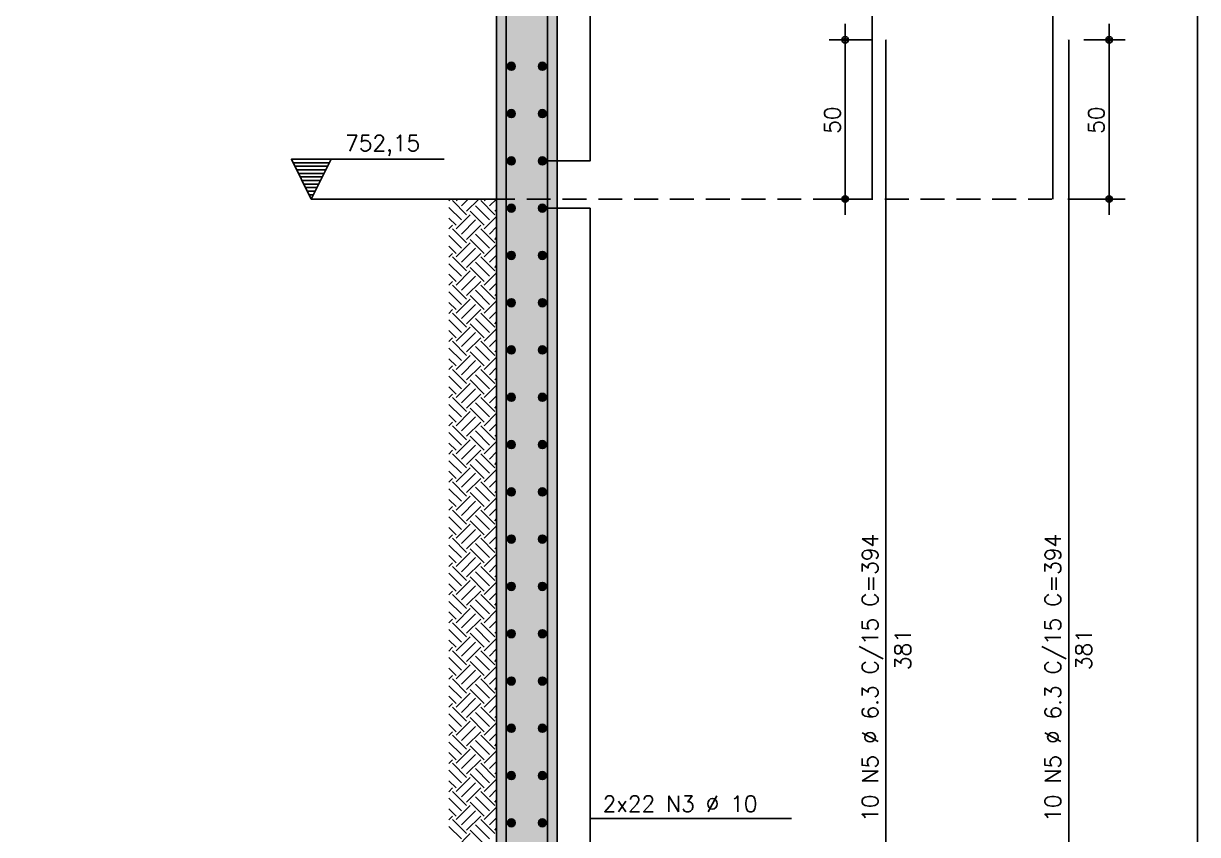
# Model space of a CAD drawing. Extents: x -1.9 to 86, y -1.2 to 61.3.
# Drawn here: x 42.05 to 56.8, y 38.11 to 48.3 of the extents above; entities that cross this region are included whole.
import ezdxf

# ---------------------------------------------------------------- set-up
doc = ezdxf.new("R2010")
doc.units = 0
doc.header["$MEASUREMENT"] = 0
doc.linetypes.add('ESTILO_TQS_0001', pattern=[0.45, 0.3, -0.15])
for name, color, linetype in [('PENA_01', 1, 'CONTINUOUS'), ('PENA_02', 2, 'CONTINUOUS'), ('PENA_03', 3, 'CONTINUOUS'), ('PENA_04', 4, 'CONTINUOUS'), ('PENA_05', 5, 'CONTINUOUS'), ('PENA_10', 253, 'CONTINUOUS')]:
    doc.layers.add(name, color=color, linetype=linetype)
doc.styles.get("Standard").update_dxf_attribs({"font": 'ROMANS.SHX'})

msp = doc.modelspace()

# ---------------------------------------------------------------- linework, layer by layer
at = {"layer": 'PENA_01', "linetype": 'Continuous'}
for p, q in [((52.375, 45.896), (52.375, 48.296)), ((55.692, 45.896), (55.692, 48.296)), ((52.7, 48.096), (52.175, 48.096)), ((55.374, 48.096), (55.892, 48.096)), ((52.5, 46.096), (52.175, 46.096)), ((55.174, 46.096), (55.892, 46.096))]:
    msp.add_line(p, q, dxfattribs=at)
at = {"layer": 'PENA_01', "linetype": 'ESTILO_TQS_0001'}
msp.add_lwpolyline([(54.974, 46.096), (47.995, 46.096)], dxfattribs=at)
at = {"layer": 'PENA_02', "linetype": 'Continuous'}
for centre, radius in [((52.375, 48.096), 0.04), ((52.375, 48.096), 0.02), ((55.692, 48.096), 0.04), ((55.692, 48.096), 0.02), ((52.375, 46.096), 0.04), ((52.375, 46.096), 0.02), ((55.692, 46.096), 0.04), ((55.692, 46.096), 0.02)]:
    msp.add_circle(centre, radius, dxfattribs=at)
at = {"layer": 'PENA_03', "linetype": 'Continuous'}
for p, q in [((52.9, 48.096), (52.9, 48.096)), ((55.174, 48.096), (55.174, 48.096)), ((45.416, 46.596), (47.336, 46.596)), ((45.666, 46.096), (45.416, 46.596)), ((45.894, 46.551), (45.438, 46.551)), ((45.871, 46.507), (45.461, 46.507)), ((45.666, 46.096), (45.916, 46.596)), ((45.849, 46.462), (45.483, 46.462)), ((45.827, 46.418), (45.505, 46.418)), ((45.804, 46.373), (45.527, 46.373)), ((45.782, 46.328), (45.55, 46.328)), ((45.76, 46.284), (45.572, 46.284)), ((45.738, 46.239), (45.594, 46.239)), ((45.715, 46.195), (45.617, 46.195)), ((45.693, 46.15), (45.639, 46.15)), ((47.995, 46.096), (45.666, 46.096)), ((47.395, 46.073), (47.418, 46.096)), ((47.619, 45.899), (47.442, 46.076)), ((47.486, 46.076), (47.507, 46.096)), ((47.553, 46.009), (47.639, 46.096)), ((47.619, 45.943), (47.772, 46.096)), ((47.973, 45.899), (47.796, 46.076)), ((47.84, 46.076), (47.86, 46.096)), ((47.906, 46.009), (47.993, 46.096)), ((52.7, 46.096), (52.7, 46.096)), ((54.974, 46.096), (54.974, 46.096)), ((47.553, 45.833), (47.395, 45.99)), ((47.395, 45.985), (47.395, 45.985)), ((47.486, 45.722), (47.663, 45.899)), ((47.84, 45.766), (47.663, 45.943)), ((47.906, 45.833), (47.729, 46.009)), ((47.973, 45.943), (47.995, 45.966)), ((47.995, 45.964), (47.995, 45.964)), ((47.486, 45.766), (47.395, 45.857)), ((47.395, 45.852), (47.395, 45.852)), ((47.395, 45.72), (47.442, 45.766)), ((47.553, 45.656), (47.729, 45.833)), ((47.619, 45.589), (47.796, 45.766)), ((47.84, 45.722), (47.995, 45.878)), ((47.906, 45.656), (47.995, 45.745)), ((47.995, 45.876), (47.995, 45.876)), ((47.995, 45.743), (47.995, 45.743)), ((47.553, 45.479), (47.395, 45.636)), ((47.395, 45.631), (47.395, 45.631)), ((47.619, 45.545), (47.442, 45.722)), ((47.84, 45.413), (47.663, 45.589)), ((47.906, 45.479), (47.729, 45.656)), ((47.973, 45.545), (47.796, 45.722)), ((47.973, 45.589), (47.995, 45.612)), ((47.995, 45.611), (47.995, 45.611)), ((47.486, 45.413), (47.395, 45.504)), ((47.395, 45.499), (47.395, 45.499)), ((47.486, 45.368), (47.663, 45.545)), ((47.553, 45.302), (47.729, 45.479)), ((47.84, 45.368), (47.995, 45.524)), ((47.995, 45.522), (47.995, 45.522)), ((47.395, 45.366), (47.442, 45.413)), ((47.619, 45.192), (47.442, 45.368)), ((47.619, 45.236), (47.796, 45.413)), ((47.906, 45.125), (47.729, 45.302)), ((47.973, 45.192), (47.796, 45.368)), ((47.906, 45.302), (47.995, 45.391)), ((47.995, 45.39), (47.995, 45.39)), ((47.553, 45.125), (47.395, 45.283)), ((47.395, 45.278), (47.395, 45.278)), ((47.486, 45.059), (47.395, 45.15)), ((47.395, 45.145), (47.395, 45.145)), ((47.486, 45.015), (47.663, 45.192)), ((47.84, 45.059), (47.663, 45.236)), ((47.84, 45.015), (47.995, 45.17)), ((47.973, 45.236), (47.995, 45.259)), ((47.995, 45.257), (47.995, 45.257)), ((47.995, 45.169), (47.995, 45.169)), ((47.395, 45.012), (47.442, 45.059)), ((47.619, 44.838), (47.442, 45.015)), ((47.553, 44.949), (47.729, 45.125)), ((47.619, 44.882), (47.796, 45.059)), ((47.973, 44.838), (47.796, 45.015)), ((47.906, 44.949), (47.995, 45.038)), ((47.995, 45.036), (47.995, 45.036)), ((47.553, 44.772), (47.395, 44.929)), ((47.395, 44.924), (47.395, 44.924)), ((47.84, 44.706), (47.663, 44.882)), ((47.906, 44.772), (47.729, 44.949)), ((47.973, 44.882), (47.995, 44.905)), ((47.995, 44.904), (47.995, 44.904)), ((47.486, 44.706), (47.395, 44.797)), ((47.395, 44.791), (47.395, 44.791)), ((47.395, 44.659), (47.442, 44.706)), ((47.486, 44.661), (47.663, 44.838)), ((47.553, 44.595), (47.729, 44.772)), ((47.619, 44.529), (47.796, 44.706)), ((47.84, 44.661), (47.995, 44.817)), ((47.995, 44.815), (47.995, 44.815)), ((47.553, 44.418), (47.395, 44.576)), ((47.395, 44.57), (47.395, 44.57)), ((47.619, 44.485), (47.442, 44.661)), ((47.906, 44.418), (47.729, 44.595)), ((47.973, 44.485), (47.796, 44.661)), ((47.906, 44.595), (47.995, 44.684)), ((47.995, 44.683), (47.995, 44.683)), ((47.486, 44.352), (47.395, 44.443)), ((47.395, 44.438), (47.395, 44.438)), ((47.486, 44.308), (47.663, 44.485)), ((47.553, 44.242), (47.729, 44.418)), ((47.84, 44.352), (47.663, 44.529)), ((47.84, 44.308), (47.995, 44.463)), ((47.973, 44.529), (47.995, 44.552)), ((47.995, 44.55), (47.995, 44.55)), ((47.995, 44.462), (47.995, 44.462)), ((47.395, 44.305), (47.442, 44.352)), ((47.619, 44.131), (47.442, 44.308)), ((47.619, 44.175), (47.796, 44.352)), ((47.973, 44.131), (47.796, 44.308)), ((47.906, 44.242), (47.995, 44.331)), ((47.995, 44.329), (47.995, 44.329)), ((47.553, 44.065), (47.395, 44.222)), ((47.395, 44.217), (47.395, 44.217)), ((47.486, 43.954), (47.663, 44.131)), ((47.84, 43.998), (47.663, 44.175)), ((47.906, 44.065), (47.729, 44.242)), ((47.973, 44.175), (47.995, 44.198)), ((47.995, 44.197), (47.995, 44.197)), ((47.486, 43.998), (47.395, 44.089)), ((47.395, 44.084), (47.395, 44.084)), ((47.395, 43.952), (47.442, 43.998)), ((47.553, 43.888), (47.729, 44.065)), ((47.619, 43.822), (47.796, 43.998)), ((47.84, 43.954), (47.995, 44.11)), ((47.906, 43.888), (47.995, 43.977)), ((47.995, 44.108), (47.995, 44.108)), ((47.995, 43.976), (47.995, 43.976)), ((47.553, 43.711), (47.395, 43.868)), ((47.395, 43.863), (47.395, 43.863)), ((47.619, 43.778), (47.442, 43.954)), ((47.84, 43.645), (47.663, 43.822)), ((47.906, 43.711), (47.729, 43.888)), ((47.973, 43.778), (47.796, 43.954)), ((47.973, 43.822), (47.995, 43.845)), ((47.995, 43.843), (47.995, 43.843)), ((47.486, 43.645), (47.395, 43.736)), ((47.395, 43.731), (47.395, 43.731)), ((47.486, 43.601), (47.663, 43.778)), ((47.553, 43.534), (47.729, 43.711)), ((47.84, 43.601), (47.995, 43.756)), ((47.995, 43.755), (47.995, 43.755)), ((47.395, 43.598), (47.442, 43.645)), ((47.619, 43.424), (47.442, 43.601)), ((47.619, 43.468), (47.796, 43.645)), ((47.906, 43.358), (47.729, 43.534)), ((47.973, 43.424), (47.796, 43.601)), ((47.906, 43.534), (47.995, 43.624)), ((47.995, 43.622), (47.995, 43.622)), ((47.553, 43.358), (47.395, 43.515)), ((47.395, 43.51), (47.395, 43.51)), ((47.486, 43.291), (47.395, 43.382)), ((47.395, 43.377), (47.395, 43.377)), ((47.486, 43.247), (47.663, 43.424)), ((47.84, 43.291), (47.663, 43.468)), ((47.84, 43.247), (47.995, 43.403)), ((47.973, 43.468), (47.995, 43.491)), ((47.995, 43.489), (47.995, 43.489)), ((47.995, 43.401), (47.995, 43.401)), ((47.395, 43.245), (47.442, 43.291)), ((47.619, 43.07), (47.442, 43.247)), ((47.553, 43.181), (47.729, 43.358)), ((47.619, 43.115), (47.796, 43.291)), ((47.973, 43.07), (47.796, 43.247)), ((47.906, 43.181), (47.995, 43.27)), ((47.995, 43.268), (47.995, 43.268)), ((47.553, 43.004), (47.395, 43.161)), ((47.395, 43.156), (47.395, 43.156)), ((47.84, 42.938), (47.663, 43.115)), ((47.906, 43.004), (47.729, 43.181)), ((47.973, 43.115), (47.995, 43.138)), ((47.995, 43.136), (47.995, 43.136)), ((47.486, 42.938), (47.395, 43.029)), ((47.395, 43.024), (47.395, 43.024)), ((47.395, 42.891), (47.442, 42.938)), ((47.486, 42.894), (47.663, 43.07)), ((47.553, 42.827), (47.729, 43.004)), ((47.619, 42.761), (47.796, 42.938)), ((47.84, 42.894), (47.995, 43.049)), ((47.995, 43.047), (47.995, 43.047)), ((47.553, 42.651), (47.395, 42.808)), ((47.395, 42.803), (47.395, 42.803)), ((47.619, 42.717), (47.442, 42.894)), ((47.906, 42.651), (47.729, 42.827)), ((47.973, 42.717), (47.796, 42.894)), ((47.906, 42.827), (47.995, 42.917)), ((47.973, 42.761), (47.995, 42.784)), ((47.995, 42.915), (47.995, 42.915)), ((47.486, 42.584), (47.395, 42.675)), ((47.395, 42.67), (47.395, 42.67)), ((47.486, 42.54), (47.663, 42.717)), ((47.553, 42.474), (47.729, 42.651)), ((47.84, 42.584), (47.663, 42.761)), ((47.84, 42.54), (47.995, 42.696)), ((47.995, 42.782), (47.995, 42.782)), ((47.995, 42.694), (47.995, 42.694)), ((47.395, 42.538), (47.442, 42.584)), ((47.619, 42.363), (47.442, 42.54)), ((47.619, 42.407), (47.796, 42.584)), ((47.973, 42.363), (47.796, 42.54)), ((47.906, 42.474), (47.995, 42.563)), ((47.995, 42.561), (47.995, 42.561)), ((47.553, 42.297), (47.395, 42.454)), ((47.395, 42.449), (47.395, 42.449)), ((47.486, 42.187), (47.663, 42.363)), ((47.84, 42.231), (47.663, 42.407)), ((47.906, 42.297), (47.729, 42.474)), ((47.84, 42.187), (47.995, 42.342)), ((47.973, 42.407), (47.995, 42.43)), ((47.995, 42.429), (47.995, 42.429)), ((47.486, 42.231), (47.395, 42.322)), ((47.395, 42.317), (47.395, 42.317)), ((47.395, 42.184), (47.442, 42.231)), ((47.553, 42.12), (47.729, 42.297)), ((47.619, 42.054), (47.796, 42.231)), ((47.906, 42.12), (47.995, 42.209)), ((47.995, 42.34), (47.995, 42.34)), ((47.995, 42.208), (47.995, 42.208)), ((47.553, 41.943), (47.395, 42.101)), ((47.395, 42.096), (47.395, 42.096)), ((47.619, 42.01), (47.442, 42.187)), ((47.84, 41.877), (47.663, 42.054)), ((47.906, 41.943), (47.729, 42.12)), ((47.973, 42.01), (47.796, 42.187)), ((47.973, 42.054), (47.995, 42.077)), ((47.995, 42.075), (47.995, 42.075)), ((47.486, 41.877), (47.395, 41.968)), ((47.395, 41.963), (47.395, 41.963)), ((47.486, 41.833), (47.663, 42.01)), ((47.553, 41.767), (47.729, 41.943)), ((47.84, 41.833), (47.995, 41.988)), ((47.995, 41.987), (47.995, 41.987)), ((47.395, 41.83), (47.442, 41.877)), ((47.619, 41.656), (47.442, 41.833)), ((47.619, 41.7), (47.796, 41.877)), ((47.906, 41.59), (47.729, 41.767)), ((47.973, 41.656), (47.796, 41.833)), ((47.906, 41.767), (47.995, 41.856)), ((47.995, 41.854), (47.995, 41.854)), ((47.553, 41.59), (47.395, 41.747)), ((47.395, 41.742), (47.395, 41.742)), ((47.486, 41.524), (47.395, 41.615)), ((47.395, 41.609), (47.395, 41.609)), ((47.486, 41.479), (47.663, 41.656)), ((47.84, 41.524), (47.663, 41.7)), ((47.84, 41.479), (47.995, 41.635)), ((47.973, 41.7), (47.995, 41.723)), ((47.995, 41.722), (47.995, 41.722)), ((47.995, 41.633), (47.995, 41.633)), ((47.395, 41.477), (47.442, 41.524)), ((47.619, 41.303), (47.442, 41.479)), ((47.553, 41.413), (47.729, 41.59)), ((47.619, 41.347), (47.796, 41.524)), ((47.973, 41.303), (47.796, 41.479)), ((47.906, 41.413), (47.995, 41.502)), ((47.995, 41.501), (47.995, 41.501)), ((47.553, 41.236), (47.395, 41.394)), ((47.395, 41.388), (47.395, 41.388)), ((47.84, 41.17), (47.663, 41.347)), ((47.906, 41.236), (47.729, 41.413)), ((47.973, 41.347), (47.995, 41.37)), ((47.995, 41.368), (47.995, 41.368)), ((47.486, 41.17), (47.395, 41.261)), ((47.395, 41.256), (47.395, 41.256)), ((47.395, 41.123), (47.442, 41.17)), ((47.486, 41.126), (47.663, 41.303)), ((47.553, 41.06), (47.729, 41.236)), ((47.619, 40.993), (47.796, 41.17)), ((47.84, 41.126), (47.995, 41.281)), ((47.995, 41.28), (47.995, 41.28)), ((47.553, 40.883), (47.395, 41.04)), ((47.395, 41.035), (47.395, 41.035)), ((47.619, 40.949), (47.442, 41.126)), ((47.906, 40.883), (47.729, 41.06)), ((47.973, 40.949), (47.796, 41.126)), ((47.906, 41.06), (47.995, 41.149)), ((47.973, 40.993), (47.995, 41.016)), ((47.995, 41.147), (47.995, 41.147)), ((47.995, 41.015), (47.995, 41.015)), ((47.486, 40.816), (47.395, 40.907)), ((47.395, 40.902), (47.395, 40.902)), ((47.486, 40.772), (47.663, 40.949)), ((47.553, 40.706), (47.729, 40.883)), ((47.84, 40.816), (47.663, 40.993)), ((47.84, 40.772), (47.995, 40.928)), ((47.995, 40.926), (47.995, 40.926)), ((47.395, 40.77), (47.442, 40.816)), ((47.619, 40.596), (47.442, 40.772)), ((47.619, 40.64), (47.796, 40.816)), ((47.973, 40.596), (47.796, 40.772)), ((47.906, 40.706), (47.995, 40.795)), ((47.995, 40.794), (47.995, 40.794)), ((47.553, 40.529), (47.395, 40.686)), ((47.395, 40.681), (47.395, 40.681)), ((47.486, 40.419), (47.663, 40.596)), ((47.84, 40.463), (47.663, 40.64)), ((47.906, 40.529), (47.729, 40.706)), ((47.84, 40.419), (47.995, 40.574)), ((47.973, 40.64), (47.995, 40.663)), ((47.995, 40.661), (47.995, 40.661)), ((47.995, 40.573), (47.995, 40.573)), ((47.486, 40.463), (47.395, 40.554)), ((47.395, 40.549), (47.395, 40.549)), ((47.395, 40.416), (47.442, 40.463)), ((47.553, 40.352), (47.729, 40.529)), ((47.619, 40.286), (47.796, 40.463)), ((47.906, 40.352), (47.995, 40.442)), ((47.995, 40.44), (47.995, 40.44)), ((47.553, 40.176), (47.395, 40.333)), ((47.395, 40.328), (47.395, 40.328)), ((47.619, 40.242), (47.442, 40.419)), ((47.84, 40.109), (47.663, 40.286)), ((47.906, 40.176), (47.729, 40.352)), ((47.973, 40.242), (47.796, 40.419)), ((47.973, 40.286), (47.995, 40.309)), ((47.995, 40.307), (47.995, 40.307)), ((47.486, 40.109), (47.395, 40.2)), ((47.395, 40.195), (47.395, 40.195)), ((47.486, 40.065), (47.663, 40.242)), ((47.553, 39.999), (47.729, 40.176)), ((47.84, 40.065), (47.995, 40.221)), ((47.995, 40.219), (47.995, 40.219)), ((47.395, 40.063), (47.442, 40.109)), ((47.619, 39.888), (47.442, 40.065)), ((47.619, 39.933), (47.796, 40.109)), ((47.906, 39.822), (47.729, 39.999)), ((47.973, 39.888), (47.796, 40.065)), ((47.906, 39.999), (47.995, 40.088)), ((47.995, 40.086), (47.995, 40.086)), ((47.553, 39.822), (47.395, 39.979)), ((47.395, 39.974), (47.395, 39.974)), ((47.486, 39.756), (47.395, 39.847)), ((47.395, 39.842), (47.395, 39.842)), ((47.486, 39.712), (47.663, 39.888)), ((47.84, 39.756), (47.663, 39.933)), ((47.84, 39.712), (47.995, 39.867)), ((47.973, 39.933), (47.995, 39.956)), ((47.995, 39.954), (47.995, 39.954)), ((47.995, 39.865), (47.995, 39.865)), ((47.395, 39.709), (47.442, 39.756)), ((47.619, 39.535), (47.442, 39.712)), ((47.553, 39.645), (47.729, 39.822)), ((47.619, 39.579), (47.796, 39.756)), ((47.973, 39.535), (47.796, 39.712)), ((47.906, 39.645), (47.995, 39.735)), ((47.995, 39.733), (47.995, 39.733)), ((47.553, 39.469), (47.395, 39.626)), ((47.395, 39.621), (47.395, 39.621)), ((47.84, 39.402), (47.663, 39.579)), ((47.906, 39.469), (47.729, 39.645)), ((47.973, 39.579), (47.995, 39.602)), ((47.995, 39.6), (47.995, 39.6)), ((47.486, 39.402), (47.395, 39.493)), ((47.395, 39.488), (47.395, 39.488)), ((47.395, 39.356), (47.442, 39.402)), ((47.486, 39.358), (47.663, 39.535)), ((47.553, 39.292), (47.729, 39.469)), ((47.619, 39.226), (47.796, 39.402)), ((47.84, 39.358), (47.995, 39.514)), ((47.995, 39.512), (47.995, 39.512)), ((47.553, 39.115), (47.395, 39.272)), ((47.395, 39.267), (47.395, 39.267)), ((47.619, 39.181), (47.442, 39.358)), ((47.906, 39.115), (47.729, 39.292)), ((47.973, 39.181), (47.796, 39.358)), ((47.906, 39.292), (47.995, 39.381)), ((47.973, 39.226), (47.995, 39.248)), ((47.995, 39.379), (47.995, 39.379)), ((47.995, 39.247), (47.995, 39.247)), ((47.486, 39.049), (47.395, 39.14)), ((47.395, 39.135), (47.395, 39.135)), ((47.486, 39.005), (47.663, 39.181)), ((47.553, 38.938), (47.729, 39.115)), ((47.84, 39.049), (47.663, 39.226)), ((47.84, 39.005), (47.995, 39.16)), ((47.995, 39.158), (47.995, 39.158)), ((47.395, 39.002), (47.442, 39.049)), ((47.619, 38.828), (47.442, 39.005)), ((47.619, 38.872), (47.796, 39.049)), ((47.973, 38.828), (47.796, 39.005)), ((47.906, 38.938), (47.995, 39.027)), ((47.995, 39.026), (47.995, 39.026)), ((47.553, 38.761), (47.395, 38.919)), ((47.395, 38.914), (47.395, 38.914)), ((47.486, 38.651), (47.663, 38.828)), ((47.84, 38.695), (47.663, 38.872)), ((47.906, 38.761), (47.729, 38.938)), ((47.84, 38.651), (47.995, 38.806)), ((47.973, 38.872), (47.995, 38.895)), ((47.995, 38.893), (47.995, 38.893)), ((47.995, 38.805), (47.995, 38.805)), ((47.486, 38.695), (47.395, 38.786)), ((47.395, 38.781), (47.395, 38.781)), ((47.395, 38.648), (47.442, 38.695)), ((47.553, 38.585), (47.729, 38.761)), ((47.619, 38.518), (47.796, 38.695)), ((47.906, 38.585), (47.995, 38.674)), ((47.995, 38.672), (47.995, 38.672)), ((47.553, 38.408), (47.395, 38.565)), ((47.395, 38.56), (47.395, 38.56)), ((47.619, 38.474), (47.442, 38.651)), ((47.84, 38.342), (47.663, 38.518)), ((47.906, 38.408), (47.729, 38.585)), ((47.973, 38.474), (47.796, 38.651)), ((47.973, 38.518), (47.995, 38.541)), ((47.995, 38.54), (47.995, 38.54)), ((47.486, 38.342), (47.395, 38.433)), ((47.395, 38.427), (47.395, 38.427)), ((47.486, 38.297), (47.663, 38.474)), ((47.553, 38.231), (47.729, 38.408)), ((47.84, 38.297), (47.995, 38.453)), ((47.995, 38.451), (47.995, 38.451)), ((47.395, 38.295), (47.442, 38.342)), ((47.553, 38.054), (47.395, 38.212)), ((47.619, 38.121), (47.442, 38.297)), ((47.619, 38.165), (47.796, 38.342)), ((47.906, 38.054), (47.729, 38.231)), ((47.973, 38.121), (47.796, 38.297)), ((47.906, 38.231), (47.995, 38.32)), ((47.995, 38.319), (47.995, 38.319)), ((49.17, 38.311), (51.7, 38.311)), ((47.395, 38.206), (47.395, 38.206)), ((47.486, 37.944), (47.663, 38.121)), ((47.84, 37.988), (47.663, 38.165)), ((47.973, 38.165), (47.995, 38.188)), ((47.995, 38.186), (47.995, 38.186))]:
    msp.add_line(p, q, dxfattribs=at)
for points in [[(30.832, 58.384), (56.803, 58.384), (56.803, 31.652), (30.832, 31.652), (30.832, 58.384)], [(48.755, 53.296), (48.755, 32.736), (47.995, 32.736), (47.995, 53.296)], [(48.57, 46.575), (49.17, 46.575), (49.17, 52.517), (48.57, 52.517)], [(45.916, 46.596), (45.666, 46.096), (45.416, 46.596), (45.916, 46.596)], [(48.57, 33.504), (49.17, 33.504), (49.17, 45.981), (48.57, 45.981)]]:
    msp.add_lwpolyline(points, dxfattribs=at)
for centre in [(48.18, 47.764), (48.57, 47.764), (48.18, 47.169), (48.57, 47.169), (48.18, 46.575), (48.57, 46.575), (48.18, 45.981), (48.57, 45.981), (48.18, 45.387), (48.57, 45.387), (48.18, 44.793), (48.57, 44.793), (48.18, 44.199), (48.57, 44.199), (48.18, 43.604), (48.57, 43.604), (48.18, 43.01), (48.57, 43.01), (48.18, 42.416), (48.57, 42.416), (48.18, 41.822), (48.57, 41.822), (48.18, 41.228), (48.57, 41.228), (48.18, 40.634), (48.57, 40.634), (48.18, 40.039), (48.57, 40.039), (48.18, 39.445), (48.57, 39.445), (48.18, 38.851), (48.57, 38.851), (48.18, 38.257), (48.57, 38.257)]:
    msp.add_circle(centre, 0.05, dxfattribs=at)
for points in [[(48.23, 47.764), (48.155, 47.807), (48.133, 47.781)], [(48.23, 47.764), (48.189, 47.813), (48.155, 47.807)], [(48.23, 47.764), (48.219, 47.796), (48.189, 47.813)], [(48.62, 47.764), (48.545, 47.807), (48.523, 47.781)], [(48.62, 47.764), (48.579, 47.813), (48.545, 47.807)], [(48.62, 47.764), (48.609, 47.796), (48.579, 47.813)], [(48.23, 47.764), (48.133, 47.781), (48.133, 47.746)], [(48.23, 47.764), (48.133, 47.746), (48.155, 47.72)], [(48.23, 47.764), (48.155, 47.72), (48.189, 47.714)], [(48.23, 47.764), (48.189, 47.714), (48.219, 47.731)], [(48.23, 47.764), (48.219, 47.731), (48.23, 47.764)], [(48.62, 47.764), (48.523, 47.781), (48.523, 47.746)], [(48.62, 47.764), (48.523, 47.746), (48.545, 47.72)], [(48.62, 47.764), (48.545, 47.72), (48.579, 47.714)], [(48.62, 47.764), (48.579, 47.714), (48.609, 47.731)], [(48.62, 47.764), (48.609, 47.731), (48.62, 47.764)], [(48.23, 47.169), (48.155, 47.213), (48.133, 47.186)], [(48.23, 47.169), (48.189, 47.219), (48.155, 47.213)], [(48.23, 47.169), (48.219, 47.201), (48.189, 47.219)], [(48.62, 47.169), (48.545, 47.213), (48.523, 47.186)], [(48.62, 47.169), (48.579, 47.219), (48.545, 47.213)], [(48.62, 47.169), (48.609, 47.201), (48.579, 47.219)], [(48.23, 47.169), (48.133, 47.186), (48.133, 47.152)], [(48.23, 47.169), (48.133, 47.152), (48.155, 47.126)], [(48.23, 47.169), (48.155, 47.126), (48.189, 47.12)], [(48.23, 47.169), (48.189, 47.12), (48.219, 47.137)], [(48.23, 47.169), (48.219, 47.137), (48.23, 47.169)], [(48.62, 47.169), (48.523, 47.186), (48.523, 47.152)], [(48.62, 47.169), (48.523, 47.152), (48.545, 47.126)], [(48.62, 47.169), (48.545, 47.126), (48.579, 47.12)], [(48.62, 47.169), (48.579, 47.12), (48.609, 47.137)], [(48.62, 47.169), (48.609, 47.137), (48.62, 47.169)], [(48.23, 46.575), (48.189, 46.624), (48.155, 46.618)], [(48.23, 46.575), (48.219, 46.607), (48.189, 46.624)], [(48.62, 46.575), (48.579, 46.624), (48.545, 46.618)], [(48.62, 46.575), (48.609, 46.607), (48.579, 46.624)], [(48.23, 46.575), (48.155, 46.618), (48.133, 46.592)], [(48.23, 46.575), (48.133, 46.592), (48.133, 46.558)], [(48.23, 46.575), (48.133, 46.558), (48.155, 46.532)], [(48.23, 46.575), (48.155, 46.532), (48.189, 46.526)], [(48.23, 46.575), (48.189, 46.526), (48.219, 46.543)], [(48.23, 46.575), (48.219, 46.543), (48.23, 46.575)], [(48.62, 46.575), (48.545, 46.618), (48.523, 46.592)], [(48.62, 46.575), (48.523, 46.592), (48.523, 46.558)], [(48.62, 46.575), (48.523, 46.558), (48.545, 46.532)], [(48.62, 46.575), (48.545, 46.532), (48.579, 46.526)], [(48.62, 46.575), (48.579, 46.526), (48.609, 46.543)], [(48.62, 46.575), (48.609, 46.543), (48.62, 46.575)], [(48.23, 45.981), (48.189, 46.03), (48.155, 46.024)], [(48.23, 45.981), (48.219, 46.013), (48.189, 46.03)], [(48.62, 45.981), (48.579, 46.03), (48.545, 46.024)], [(48.62, 45.981), (48.609, 46.013), (48.579, 46.03)], [(48.23, 45.981), (48.155, 46.024), (48.133, 45.998)], [(48.23, 45.981), (48.133, 45.998), (48.133, 45.964)], [(48.23, 45.981), (48.133, 45.964), (48.155, 45.938)], [(48.23, 45.981), (48.155, 45.938), (48.189, 45.932)], [(48.23, 45.981), (48.189, 45.932), (48.219, 45.949)], [(48.23, 45.981), (48.219, 45.949), (48.23, 45.981)], [(48.62, 45.981), (48.545, 46.024), (48.523, 45.998)], [(48.62, 45.981), (48.523, 45.998), (48.523, 45.964)], [(48.62, 45.981), (48.523, 45.964), (48.545, 45.938)], [(48.62, 45.981), (48.545, 45.938), (48.579, 45.932)], [(48.62, 45.981), (48.579, 45.932), (48.609, 45.949)], [(48.62, 45.981), (48.609, 45.949), (48.62, 45.981)], [(48.23, 45.387), (48.155, 45.43), (48.133, 45.404)], [(48.23, 45.387), (48.133, 45.404), (48.133, 45.37)], [(48.23, 45.387), (48.133, 45.37), (48.155, 45.344)], [(48.23, 45.387), (48.189, 45.436), (48.155, 45.43)], [(48.23, 45.387), (48.155, 45.344), (48.189, 45.338)], [(48.23, 45.387), (48.219, 45.419), (48.189, 45.436)], [(48.23, 45.387), (48.189, 45.338), (48.219, 45.355)], [(48.23, 45.387), (48.219, 45.355), (48.23, 45.387)], [(48.62, 45.387), (48.545, 45.43), (48.523, 45.404)], [(48.62, 45.387), (48.523, 45.404), (48.523, 45.37)], [(48.62, 45.387), (48.523, 45.37), (48.545, 45.344)], [(48.62, 45.387), (48.579, 45.436), (48.545, 45.43)], [(48.62, 45.387), (48.545, 45.344), (48.579, 45.338)], [(48.62, 45.387), (48.609, 45.419), (48.579, 45.436)], [(48.62, 45.387), (48.579, 45.338), (48.609, 45.355)], [(48.62, 45.387), (48.609, 45.355), (48.62, 45.387)], [(48.23, 44.793), (48.155, 44.836), (48.133, 44.81)], [(48.23, 44.793), (48.133, 44.81), (48.133, 44.776)], [(48.23, 44.793), (48.133, 44.776), (48.155, 44.749)], [(48.23, 44.793), (48.189, 44.842), (48.155, 44.836)], [(48.23, 44.793), (48.155, 44.749), (48.189, 44.743)], [(48.23, 44.793), (48.219, 44.825), (48.189, 44.842)], [(48.23, 44.793), (48.189, 44.743), (48.219, 44.761)], [(48.23, 44.793), (48.219, 44.761), (48.23, 44.793)], [(48.62, 44.793), (48.545, 44.836), (48.523, 44.81)], [(48.62, 44.793), (48.523, 44.81), (48.523, 44.776)], [(48.62, 44.793), (48.523, 44.776), (48.545, 44.749)], [(48.62, 44.793), (48.579, 44.842), (48.545, 44.836)], [(48.62, 44.793), (48.545, 44.749), (48.579, 44.743)], [(48.62, 44.793), (48.609, 44.825), (48.579, 44.842)], [(48.62, 44.793), (48.579, 44.743), (48.609, 44.761)], [(48.62, 44.793), (48.609, 44.761), (48.62, 44.793)], [(48.23, 44.199), (48.155, 44.242), (48.133, 44.216)], [(48.23, 44.199), (48.133, 44.216), (48.133, 44.181)], [(48.23, 44.199), (48.133, 44.181), (48.155, 44.155)], [(48.23, 44.199), (48.189, 44.248), (48.155, 44.242)], [(48.23, 44.199), (48.155, 44.155), (48.189, 44.149)], [(48.23, 44.199), (48.219, 44.231), (48.189, 44.248)], [(48.23, 44.199), (48.189, 44.149), (48.219, 44.166)], [(48.23, 44.199), (48.219, 44.166), (48.23, 44.199)], [(48.62, 44.199), (48.545, 44.242), (48.523, 44.216)], [(48.62, 44.199), (48.523, 44.216), (48.523, 44.181)], [(48.62, 44.199), (48.523, 44.181), (48.545, 44.155)], [(48.62, 44.199), (48.579, 44.248), (48.545, 44.242)], [(48.62, 44.199), (48.545, 44.155), (48.579, 44.149)], [(48.62, 44.199), (48.609, 44.231), (48.579, 44.248)], [(48.62, 44.199), (48.579, 44.149), (48.609, 44.166)], [(48.62, 44.199), (48.609, 44.166), (48.62, 44.199)], [(48.23, 43.604), (48.155, 43.648), (48.133, 43.621)], [(48.23, 43.604), (48.133, 43.621), (48.133, 43.587)], [(48.23, 43.604), (48.133, 43.587), (48.155, 43.561)], [(48.23, 43.604), (48.189, 43.654), (48.155, 43.648)], [(48.23, 43.604), (48.155, 43.561), (48.189, 43.555)], [(48.23, 43.604), (48.219, 43.636), (48.189, 43.654)], [(48.23, 43.604), (48.189, 43.555), (48.219, 43.572)], [(48.23, 43.604), (48.219, 43.572), (48.23, 43.604)], [(48.62, 43.604), (48.545, 43.648), (48.523, 43.621)], [(48.62, 43.604), (48.523, 43.621), (48.523, 43.587)], [(48.62, 43.604), (48.523, 43.587), (48.545, 43.561)], [(48.62, 43.604), (48.579, 43.654), (48.545, 43.648)], [(48.62, 43.604), (48.545, 43.561), (48.579, 43.555)], [(48.62, 43.604), (48.609, 43.636), (48.579, 43.654)], [(48.62, 43.604), (48.579, 43.555), (48.609, 43.572)], [(48.62, 43.604), (48.609, 43.572), (48.62, 43.604)], [(48.23, 43.01), (48.155, 43.053), (48.133, 43.027)], [(48.23, 43.01), (48.133, 43.027), (48.133, 42.993)], [(48.23, 43.01), (48.133, 42.993), (48.155, 42.967)], [(48.23, 43.01), (48.189, 43.059), (48.155, 43.053)], [(48.23, 43.01), (48.155, 42.967), (48.189, 42.961)], [(48.23, 43.01), (48.219, 43.042), (48.189, 43.059)], [(48.23, 43.01), (48.189, 42.961), (48.219, 42.978)], [(48.23, 43.01), (48.219, 42.978), (48.23, 43.01)], [(48.62, 43.01), (48.545, 43.053), (48.523, 43.027)], [(48.62, 43.01), (48.523, 43.027), (48.523, 42.993)], [(48.62, 43.01), (48.523, 42.993), (48.545, 42.967)], [(48.62, 43.01), (48.579, 43.059), (48.545, 43.053)], [(48.62, 43.01), (48.545, 42.967), (48.579, 42.961)], [(48.62, 43.01), (48.609, 43.042), (48.579, 43.059)], [(48.62, 43.01), (48.579, 42.961), (48.609, 42.978)], [(48.62, 43.01), (48.609, 42.978), (48.62, 43.01)], [(48.23, 42.416), (48.155, 42.459), (48.133, 42.433)], [(48.23, 42.416), (48.133, 42.433), (48.133, 42.399)], [(48.23, 42.416), (48.133, 42.399), (48.155, 42.373)], [(48.23, 42.416), (48.189, 42.465), (48.155, 42.459)], [(48.23, 42.416), (48.155, 42.373), (48.189, 42.367)], [(48.23, 42.416), (48.219, 42.448), (48.189, 42.465)], [(48.23, 42.416), (48.189, 42.367), (48.219, 42.384)], [(48.23, 42.416), (48.219, 42.384), (48.23, 42.416)], [(48.62, 42.416), (48.545, 42.459), (48.523, 42.433)], [(48.62, 42.416), (48.523, 42.433), (48.523, 42.399)], [(48.62, 42.416), (48.523, 42.399), (48.545, 42.373)], [(48.62, 42.416), (48.579, 42.465), (48.545, 42.459)], [(48.62, 42.416), (48.545, 42.373), (48.579, 42.367)], [(48.62, 42.416), (48.609, 42.448), (48.579, 42.465)], [(48.62, 42.416), (48.579, 42.367), (48.609, 42.384)], [(48.62, 42.416), (48.609, 42.384), (48.62, 42.416)], [(48.23, 41.822), (48.155, 41.865), (48.133, 41.839)], [(48.23, 41.822), (48.133, 41.839), (48.133, 41.805)], [(48.23, 41.822), (48.133, 41.805), (48.155, 41.779)], [(48.23, 41.822), (48.189, 41.871), (48.155, 41.865)], [(48.23, 41.822), (48.155, 41.779), (48.189, 41.773)], [(48.23, 41.822), (48.219, 41.854), (48.189, 41.871)], [(48.23, 41.822), (48.189, 41.773), (48.219, 41.79)], [(48.23, 41.822), (48.219, 41.79), (48.23, 41.822)], [(48.62, 41.822), (48.545, 41.865), (48.523, 41.839)], [(48.62, 41.822), (48.523, 41.839), (48.523, 41.805)], [(48.62, 41.822), (48.523, 41.805), (48.545, 41.779)], [(48.62, 41.822), (48.579, 41.871), (48.545, 41.865)], [(48.62, 41.822), (48.545, 41.779), (48.579, 41.773)], [(48.62, 41.822), (48.609, 41.854), (48.579, 41.871)], [(48.62, 41.822), (48.579, 41.773), (48.609, 41.79)], [(48.62, 41.822), (48.609, 41.79), (48.62, 41.822)], [(48.23, 41.228), (48.155, 41.271), (48.133, 41.245)], [(48.23, 41.228), (48.133, 41.245), (48.133, 41.211)], [(48.23, 41.228), (48.133, 41.211), (48.155, 41.184)], [(48.23, 41.228), (48.189, 41.277), (48.155, 41.271)], [(48.23, 41.228), (48.155, 41.184), (48.189, 41.178)], [(48.23, 41.228), (48.219, 41.26), (48.189, 41.277)], [(48.23, 41.228), (48.189, 41.178), (48.219, 41.196)], [(48.23, 41.228), (48.219, 41.196), (48.23, 41.228)], [(48.62, 41.228), (48.545, 41.271), (48.523, 41.245)], [(48.62, 41.228), (48.523, 41.245), (48.523, 41.211)], [(48.62, 41.228), (48.523, 41.211), (48.545, 41.184)], [(48.62, 41.228), (48.579, 41.277), (48.545, 41.271)], [(48.62, 41.228), (48.545, 41.184), (48.579, 41.178)], [(48.62, 41.228), (48.609, 41.26), (48.579, 41.277)], [(48.62, 41.228), (48.579, 41.178), (48.609, 41.196)], [(48.62, 41.228), (48.609, 41.196), (48.62, 41.228)], [(48.23, 40.634), (48.155, 40.677), (48.133, 40.651)], [(48.23, 40.634), (48.133, 40.651), (48.133, 40.616)], [(48.23, 40.634), (48.133, 40.616), (48.155, 40.59)], [(48.23, 40.634), (48.189, 40.683), (48.155, 40.677)], [(48.23, 40.634), (48.155, 40.59), (48.189, 40.584)], [(48.23, 40.634), (48.219, 40.666), (48.189, 40.683)], [(48.23, 40.634), (48.189, 40.584), (48.219, 40.601)], [(48.23, 40.634), (48.219, 40.601), (48.23, 40.634)], [(48.62, 40.634), (48.545, 40.677), (48.523, 40.651)], [(48.62, 40.634), (48.523, 40.651), (48.523, 40.616)], [(48.62, 40.634), (48.523, 40.616), (48.545, 40.59)], [(48.62, 40.634), (48.579, 40.683), (48.545, 40.677)], [(48.62, 40.634), (48.545, 40.59), (48.579, 40.584)], [(48.62, 40.634), (48.609, 40.666), (48.579, 40.683)], [(48.62, 40.634), (48.579, 40.584), (48.609, 40.601)], [(48.62, 40.634), (48.609, 40.601), (48.62, 40.634)], [(48.23, 40.039), (48.155, 40.083), (48.133, 40.056)], [(48.23, 40.039), (48.133, 40.056), (48.133, 40.022)], [(48.23, 40.039), (48.133, 40.022), (48.155, 39.996)], [(48.23, 40.039), (48.189, 40.089), (48.155, 40.083)], [(48.23, 40.039), (48.155, 39.996), (48.189, 39.99)], [(48.23, 40.039), (48.219, 40.071), (48.189, 40.089)], [(48.23, 40.039), (48.189, 39.99), (48.219, 40.007)], [(48.23, 40.039), (48.219, 40.007), (48.23, 40.039)], [(48.62, 40.039), (48.545, 40.083), (48.523, 40.056)], [(48.62, 40.039), (48.523, 40.056), (48.523, 40.022)], [(48.62, 40.039), (48.523, 40.022), (48.545, 39.996)], [(48.62, 40.039), (48.579, 40.089), (48.545, 40.083)], [(48.62, 40.039), (48.545, 39.996), (48.579, 39.99)], [(48.62, 40.039), (48.609, 40.071), (48.579, 40.089)], [(48.62, 40.039), (48.579, 39.99), (48.609, 40.007)], [(48.62, 40.039), (48.609, 40.007), (48.62, 40.039)], [(48.23, 39.445), (48.155, 39.488), (48.133, 39.462)], [(48.23, 39.445), (48.133, 39.462), (48.133, 39.428)], [(48.23, 39.445), (48.133, 39.428), (48.155, 39.402)], [(48.23, 39.445), (48.189, 39.494), (48.155, 39.488)], [(48.23, 39.445), (48.155, 39.402), (48.189, 39.396)], [(48.23, 39.445), (48.219, 39.477), (48.189, 39.494)], [(48.23, 39.445), (48.189, 39.396), (48.219, 39.413)], [(48.23, 39.445), (48.219, 39.413), (48.23, 39.445)], [(48.62, 39.445), (48.545, 39.488), (48.523, 39.462)], [(48.62, 39.445), (48.523, 39.462), (48.523, 39.428)], [(48.62, 39.445), (48.523, 39.428), (48.545, 39.402)], [(48.62, 39.445), (48.579, 39.494), (48.545, 39.488)], [(48.62, 39.445), (48.545, 39.402), (48.579, 39.396)], [(48.62, 39.445), (48.609, 39.477), (48.579, 39.494)], [(48.62, 39.445), (48.579, 39.396), (48.609, 39.413)], [(48.62, 39.445), (48.609, 39.413), (48.62, 39.445)], [(48.23, 38.851), (48.155, 38.894), (48.133, 38.868)], [(48.23, 38.851), (48.133, 38.868), (48.133, 38.834)], [(48.23, 38.851), (48.133, 38.834), (48.155, 38.808)], [(48.23, 38.851), (48.189, 38.9), (48.155, 38.894)], [(48.23, 38.851), (48.155, 38.808), (48.189, 38.802)], [(48.23, 38.851), (48.219, 38.883), (48.189, 38.9)], [(48.23, 38.851), (48.189, 38.802), (48.219, 38.819)], [(48.23, 38.851), (48.219, 38.819), (48.23, 38.851)], [(48.62, 38.851), (48.545, 38.894), (48.523, 38.868)], [(48.62, 38.851), (48.523, 38.868), (48.523, 38.834)], [(48.62, 38.851), (48.523, 38.834), (48.545, 38.808)], [(48.62, 38.851), (48.579, 38.9), (48.545, 38.894)], [(48.62, 38.851), (48.545, 38.808), (48.579, 38.802)], [(48.62, 38.851), (48.609, 38.883), (48.579, 38.9)], [(48.62, 38.851), (48.579, 38.802), (48.609, 38.819)], [(48.62, 38.851), (48.609, 38.819), (48.62, 38.851)], [(48.23, 38.257), (48.155, 38.3), (48.133, 38.274)], [(48.23, 38.257), (48.133, 38.274), (48.133, 38.24)], [(48.23, 38.257), (48.133, 38.24), (48.155, 38.214)], [(48.23, 38.257), (48.189, 38.306), (48.155, 38.3)], [(48.23, 38.257), (48.155, 38.214), (48.189, 38.208)], [(48.23, 38.257), (48.219, 38.289), (48.189, 38.306)], [(48.23, 38.257), (48.189, 38.208), (48.219, 38.225)], [(48.23, 38.257), (48.219, 38.225), (48.23, 38.257)], [(48.62, 38.257), (48.545, 38.3), (48.523, 38.274)], [(48.62, 38.257), (48.523, 38.274), (48.523, 38.24)], [(48.62, 38.257), (48.523, 38.24), (48.545, 38.214)], [(48.62, 38.257), (48.579, 38.306), (48.545, 38.3)], [(48.62, 38.257), (48.545, 38.214), (48.579, 38.208)], [(48.62, 38.257), (48.609, 38.289), (48.579, 38.306)], [(48.62, 38.257), (48.579, 38.208), (48.609, 38.225)], [(48.62, 38.257), (48.609, 38.225), (48.62, 38.257)]]:
    msp.add_solid(points, dxfattribs=at)
at = {"layer": 'PENA_04', "linetype": 'Continuous'}
for points in [[(48.115, 44.896), (48.115, 54.096)], [(48.635, 44.896), (48.635, 54.096)], [(48.115, 32.856), (48.635, 32.856), (48.635, 46.896)], [(48.635, 32.856), (48.115, 32.856), (48.115, 46.896)]]:
    msp.add_lwpolyline(points, dxfattribs=at)
at = {"layer": 'PENA_05', "linetype": 'Continuous'}
for p, q in [((52.713, 46.096), (52.713, 54.096)), ((54.986, 46.096), (54.986, 54.096)), ((52.888, 32.843), (52.888, 48.096)), ((55.186, 32.843), (55.186, 48.096))]:
    msp.add_line(p, q, dxfattribs=at)
at = {"layer": 'PENA_10', "linetype": 'Continuous'}
for points in [[(47.995, 53.296), (48.755, 53.296), (48.755, 32.736)], [(47.995, 53.296), (48.755, 32.736), (47.995, 32.736)], [(47.995, 53.296), (47.995, 32.736), (47.995, 53.296)]]:
    msp.add_solid(points, dxfattribs=at)

# ---------------------------------------------------------------- texts
at = {"layer": 'PENA_03', "linetype": 'Continuous'}
for s, p in [('50', (52.315, 46.916)), ('50', (55.632, 46.916)), ('10 N5 %%c 6.3 C/15 C=394', (52.788, 38.27)), ('10 N5 %%c 6.3 C/15 C=394', (55.086, 38.27)), ('381', (53.2, 40.176)), ('381', (55.474, 40.176))]:
    msp.add_text(s, height=0.2, rotation=90, dxfattribs=at).set_placement(p)
msp.add_text('2x22 N3 %%c 10', height=0.2, dxfattribs=at).set_placement((49.328, 38.396))
at = {"layer": 'PENA_04', "linetype": 'Continuous'}
msp.add_text('752,15', height=0.2, dxfattribs=at).set_placement((46.092, 46.699))

doc.saveas('drawing.dxf')
